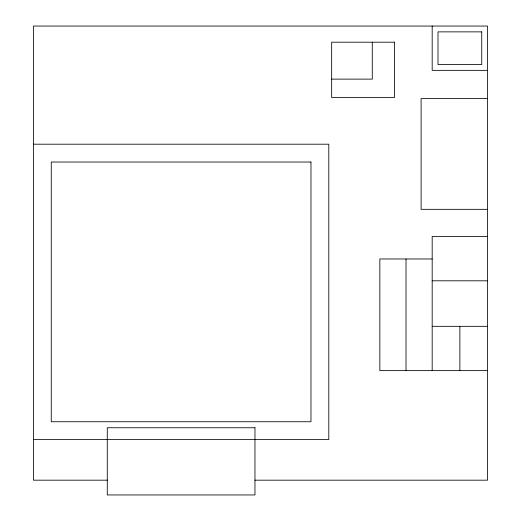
<?xml version="1.0" encoding="UTF-8"?>
<svg xmlns="http://www.w3.org/2000/svg" width="521" height="521" viewBox="0 0 521 521"><rect width="100%" height="100%" fill="white"/><g stroke="black" fill="none" stroke-linecap="round" stroke-linejoin="round"><path stroke-width="0.78" d="M487.565 70.355L432.183 70.355L432.183 26.05M331.662 79.12L372.281 79.12L372.281 42.201M487.565 98.567L421.105 98.567L421.105 209.331L487.565 209.331M33.435 144.2L328.803 144.2L328.803 439.568L33.435 439.568M487.565 236.501L432.183 236.501L432.183 370.626M432.183 258.976L379.848 258.976L379.848 370.626L487.565 370.626M432.183 280.806L487.565 280.806M432.183 326.322L487.565 326.322M107.508 480.18L33.435 480.18L33.435 26.05L487.565 26.05L487.565 480.18L254.964 480.18M459.874 326.322L459.874 370.626M406.015 258.976L406.015 370.626M481.749 31.872L438.005 31.872L438.005 64.539L481.749 64.539L481.749 31.872M394.43 42.201L331.662 42.201L331.662 97.583L394.43 97.583L394.43 42.201M310.978 162.024L51.26 162.024L51.26 421.743L310.978 421.743L310.978 162.024M254.964 427.754L107.274 427.754L107.274 494.95L254.964 494.95L254.964 427.754"/></g></svg>
